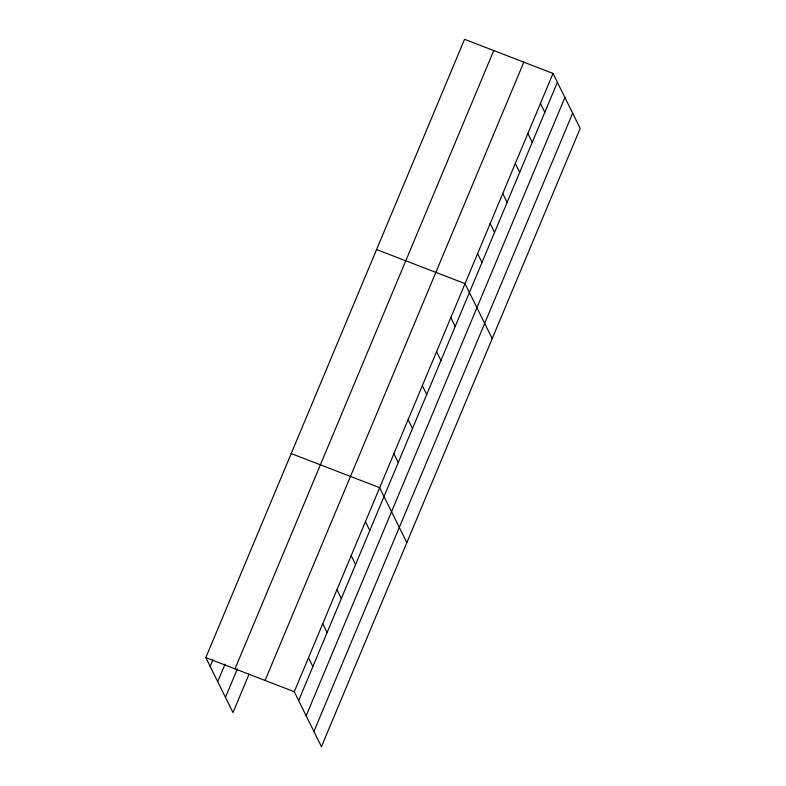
<?xml version="1.0" encoding="UTF-8"?>
<svg xmlns="http://www.w3.org/2000/svg" width="786" height="786" viewBox="0 0 786 786"><rect width="100%" height="100%" fill="white"/><g stroke="black" fill="none" stroke-linecap="round" stroke-linejoin="round"><path stroke-width="1.18" d="M205.814 657.607L464.565 39.3L553.02 73.412L580.186 128.393L321.435 746.7L294.269 691.719L205.814 657.607L232.98 712.588L249.054 674.192M210.186 666.459L212.937 659.876M217.702 681.678L225.051 664.131M235.004 668.866L493.755 50.559M225.454 697.359L237.392 668.837M265.079 680.47L523.83 62.153M294.269 691.719L553.02 73.412M298.641 700.572L557.392 82.255M306.167 715.791L564.908 97.484M313.919 731.481L572.66 113.164M376.582 249.526L465.047 283.638L492.213 338.619M291.203 453.571L379.658 487.684L406.824 542.654M540.454 103.447L544.826 112.29M527.878 133.482L532.25 142.325M515.311 163.508L519.684 172.35M502.745 193.543L507.117 202.385M490.179 223.578L494.551 232.42M477.613 253.603L481.985 262.455M450.81 317.642L455.182 326.495M436.584 351.656L440.956 360.499M422.347 385.661L426.719 394.503M408.121 419.665L412.493 428.508M393.884 453.669L398.256 462.522M365.421 521.688L369.793 530.53M351.195 555.692L355.567 564.545M336.958 589.706L341.33 598.549M322.732 623.711L327.104 632.553M308.495 657.715L312.867 666.557"/></g></svg>
